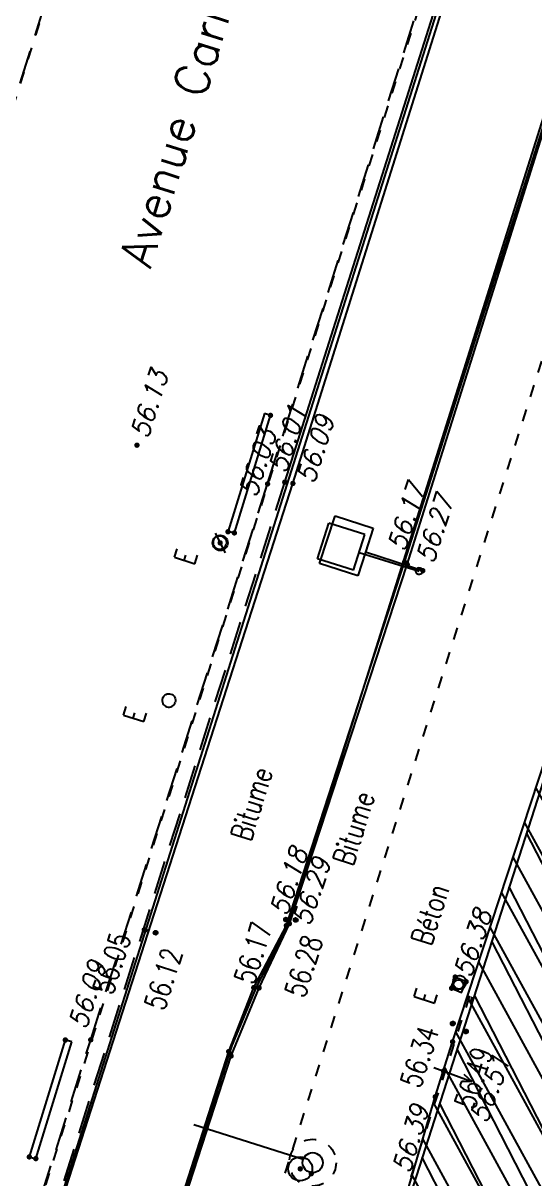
# Model space of a CAD drawing. Extents: x 661843 to 662062, y 6866352 to 6866909.
# Drawn here: x 661881.83 to 661889.47, y 6866430.06 to 6866447.31 of the extents above; entities that cross this region are included whole.
import ezdxf
from ezdxf.enums import TextEntityAlignment as Align

# ---------------------------------------------------------------- set-up
doc = ezdxf.new("R2010")
doc.units = 0
for name, pattern in [('CONTINU', [0]), ('DISCONTINU', [0.75, 0.5, -0.25]), ('JSI_TCO', [1, 0.5, 0.5]), ('JSI_TCO2', [1, 0.5, 0.5]), ('JSI_TIC', [0.2, 0.08, 0.01, -0.1, 0.01])]:
    doc.linetypes.add(name, pattern=pattern)
doc.layers.get('0').update_dxf_attribs({"linetype": 'CONTINUOUS'})
for name, color, linetype in [('ALTI', 140, 'CONTINUOUS'), ('BATI', 6, 'CONTINUOUS'), ('BORDURE', 7, 'CONTINU'), ('GEO_AEP_S', 4, 'CONTINUOUS'), ('GEO_ALTI-PIC', 7, 'CONTINUOUS'), ('GEO_ALTI-PIC_REGARDS', 5, 'CONTINUOUS'), ('GEO_ALTI-PIC_SEUILS', 1, 'CONTINUOUS'), ('GEO_ALTICOT', 7, 'CONTINUOUS'), ('GEO_BATI_DUR', 44, 'CONTINUOUS'), ('GEO_BATI_HACHURE', 44, 'CONTINUOUS'), ('GEO_BATI_SEUIL', 7, 'CONTINUOUS'), ('GEO_CHANGE_REVET', 252, 'DISCONTINU'), ('GEO_DIVERS', 7, 'CONTINUOUS'), ('GEO_PANNEAU', 7, 'CONTINUOUS'), ('GEO_REGARD', 7, 'CONTINUOUS'), ('GEO_RTE_TEXTE', 7, 'CONTINUOUS'), ('GEO_TROTTOIR_BAS', 7, 'CONTINUOUS'), ('GEO_TROTTOIR_BATEAU', 7, 'DISCONTINU'), ('GEO_TROTTOIR_HAUT', 252, 'CONTINUOUS'), ('HACHURE', 7, 'CONTINUOUS'), ('MOB', 6, 'CONTINUOUS'), ('OBJEAU', 4, 'CONTINUOUS'), ('SIGNAL', 6, 'CONTINUOUS'), ('TEXTE', 7, 'CONTINUOUS'), ('VOIRIE', 7, 'CONTINUOUS')]:
    doc.layers.add(name, color=color, linetype=linetype)
doc.styles.add('ROMANS', font='romans.shx', dxfattribs={"width": 0.95, "oblique": 13.5, "height": 5})
doc.styles.get("Standard").update_dxf_attribs({"font": 'romans.shx'})
doc.linetypes.add('JSI_MUG', pattern='A,0.0001,[130,jsi_form.shx,S=0.5,R=0,X=-0.125,Y=0],-0.75', length=0.7501)

# ---------------------------------------------------------------- blocks, each defined once
blk = doc.blocks.new('PTTOPO')
at = {"color": 0, "const_width": 0.04}
blk.add_lwpolyline([(0, 0.02, 1), (0, -0.02, 1)], format="xyb", close=True, dxfattribs=at)
at = {"color": 0}
blk.add_point((0, 0), dxfattribs=at)
at = {"layer": 'GEO_ALTICOT', "style": 'ROMANS', "oblique": 13.5, "width": 0.95}
blk.add_attdef('ALT', text='', height=0.28, dxfattribs=at).set_placement((0.1, -0.1), align=Align.TOP_LEFT)
blk = doc.blocks.new('P705', base_point=(80.25, 78))
for p, q in [((79.75, 79.199), (79.75, 79.999)), ((79.75, 79.999), (80.749, 79.999)), ((80.749, 79.999), (80.749, 79.199)), ((80.25, 79.199), (79.75, 79.199)), ((80.25, 78), (80.25, 79.199)), ((80.749, 79.199), (80.25, 79.199))]:
    blk.add_line(p, q)
blk = doc.blocks.new('P349')
at = {"flags": 128}
blk.add_lwpolyline([(0.999, 0), (0.999, 0.999), (0, 0.999), (0, 0)], close=True, dxfattribs=at)
blk.add_circle((0.5, 0.5), 0.416)
blk = doc.blocks.new('P013', base_point=(17.75, 45))
for p, q in [((17.709, 45.199), (17.75, 45.299)), ((17.75, 44.899), (17.75, 45.299)), ((17.75, 45.299), (17.789, 45.199))]:
    blk.add_line(p, q)
blk = doc.blocks.new('P111')
blk.add_circle((0, 0), 0.5)
blk = doc.blocks.new('P091', base_point=(30.25, 66))
blk.add_line((30.326, 66.076), (30.172, 65.922))
blk.add_circle((30.25, 66), 0.076)
blk = doc.blocks.new('P350', base_point=(55.25, 52.5))
for p, q in [((56.249, 53.499), (55.25, 53.499)), ((55.25, 53.499), (55.25, 52.5)), ((56.249, 52.5), (56.249, 53.499)), ((55.25, 52.5), (56.249, 52.5))]:
    blk.add_line(p, q)
blk = doc.blocks.new('$B_200')
at = {"color": 0, "linetype": 'BYBLOCK', "flags": 128}
for points in [[(0, -0.5, -0.414214), (-0.5, 0, -0.414214), (0, 0.5)], [(0, -0.5, 0.414214), (0.5, 0, 0.414214), (0, 0.5)]]:
    blk.add_lwpolyline(points, format="xyb", dxfattribs=at)
blk = doc.blocks.new('$B_105')
at = {"color": 0, "linetype": 'BYBLOCK', "flags": 128}
for points in [[(-0.1875, 0.625), (-0.1875, 1)], [(-0.1875, 1), (0.1875, 1)], [(0.1875, 0.625), (0.1875, 1)], [(-0.1875, 0.625), (0.1875, 0.625)], [(0, 0.625), (0, 0)]]:
    blk.add_lwpolyline(points, dxfattribs=at)
blk = doc.blocks.new('$B_210')
at = {"linetype": 'CONTINUOUS'}
blk.add_hatch(color=0, dxfattribs=at).paths.add_polyline_path([(0, -0.5, -1), (0, 0.5, -1)])
at = {"color": 0, "linetype": 'BYBLOCK', "flags": 128}
blk.add_lwpolyline([(0, -0.5, -1), (0, 0.5, -1)], format="xyb", close=True, dxfattribs=at)
blk = doc.blocks.new('H234')
blk.add_line((0, 0.15), (0, 1.865))
blk.add_circle((0, 0), 0.15)

msp = doc.modelspace()

# ---------------------------------------------------------------- hatches: boundary and pattern name
at = {"layer": 'GEO_BATI_HACHURE'}
h = msp.add_hatch(dxfattribs=at)
h.set_pattern_fill('_U', color=256, scale=0.4, angle=118.6763, style=0, pattern_type=0)
h.set_pattern_definition([(118.6762646895, (0, 0), (-0.350938010198, -0.19194403611), [])])
h.paths.add_polyline_path([(661887.422, 6866429.366), (661887.982, 6866431.281), (661888.242, 6866432.103), (661892.491, 6866445.061), (661892.755, 6866445.921), (661892.857, 6866446.232), (661893.569, 6866448.373), (661893.935, 6866449.516), (661895.842, 6866448.913), (661889.321, 6866428.739)])
at = {"layer": 'HACHURE', "linetype": 'CONTINUOUS', "ltscale": 2}
h = msp.add_hatch(dxfattribs=at)
h.set_pattern_fill('_USER', color=256, scale=0.6, angle=117.1788, style=0, pattern_type=0)
h.set_pattern_definition([(117.17884, (661958.265, 6866695.073), (-0.5337511, -0.2740616), [])])
h.paths.add_polyline_path([(661898.763, 6866455.48), (661898.912, 6866455.17), (661890.33, 6866428.476), (661887.474, 6866429.394), (661896.056, 6866456.088), (661895.846, 6866456.155), (661895.919, 6866456.401)])

# ---------------------------------------------------------------- linework, layer by layer
at = {"layer": 'BATI', "linetype": 'JSI_MUG', "ltscale": 0.08}
msp.add_line((661888.531, 6866432.776, 113.704), (661888.507, 6866432.7, 113.702), dxfattribs=at)
at = {"layer": 'BATI', "linetype": 'JSI_TCO2', "ltscale": 2, "elevation": 57.333, "flags": 128}
msp.add_lwpolyline([(661898.763, 6866455.48), (661895.919, 6866456.401), (661895.846, 6866456.155), (661896.056, 6866456.088), (661887.474, 6866429.394)], dxfattribs=at)
at = {"layer": 'BATI', "linetype": 'JSI_TIC', "ltscale": 2, "elevation": 57.333, "flags": 128}
msp.add_lwpolyline([(661888.493, 6866432.788), (661887.409, 6866429.445)], dxfattribs=at)
at = {"layer": 'BORDURE', "linetype": 'JSI_TCO', "ltscale": 2, "elevation": 57.333, "flags": 128}
for points in [[(661910.834, 6866519.531), (661893.713, 6866465.482), (661881.4, 6866426.672)], [(661891.455, 6866452.203), (661889.907, 6866452.762), (661889.543, 6866451.66), (661890.73, 6866449.508), (661885.794, 6866433.861), (661885.311, 6866432.931), (661884.944, 6866432.047), (661883.689, 6866428.154), (661881.908, 6866427.073)]]:
    msp.add_lwpolyline(points, dxfattribs=at)
at = {"layer": 'GEO_BATI_DUR'}
for p, q in [((661888.242, 6866432.103, 56.381), (661892.491, 6866445.061, 56.302)), ((661887.982, 6866431.281, 56.392), (661888.242, 6866432.103, 56.381)), ((661887.422, 6866429.366, 56.402), (661887.982, 6866431.281, 56.392))]:
    msp.add_line(p, q, dxfattribs=at)
at = {"layer": 'GEO_CHANGE_REVET'}
for points in [[(661883.738, 6866452.611, 55.974), (661880.375, 6866441.993, 56.038), (661877.231, 6866432.09, 56.127), (661874.073, 6866422.2, 56.186), (661870.208, 6866409.956, 56.255), (661866.912, 6866399.637, 56.304), (661863.488, 6866388.881, 56.379), (661861.438, 6866382.509, 56.439), (661861.016, 6866381.209, 56.452), (661860.246, 6866380.082, 56.464), (661859.189, 6866379.216, 56.477), (661858.022, 6866378.726, 56.461), (661856.773, 6866378.523, 56.444), (661855.51, 6866378.62, 56.428), (661849.1, 6866379.976, 56.366)], [(661868.198, 6866385.912, 56.364), (661868.676, 6866387.37, 56.364), (661872.232, 6866398.637, 56.268), (661875.271, 6866408.185, 56.2), (661878.702, 6866419.049, 56.183), (661882.837, 6866432.132, 56.091), (661885.478, 6866440.432, 56.028), (661889.099, 6866451.885, 55.984)]]:
    msp.add_polyline3d(points, dxfattribs=at)
at = {"layer": 'GEO_TROTTOIR_BAS'}
for points in [[(661881.9, 6866427.07, 56.201), (661883.655, 6866428.081, 56.219), (661884.898, 6866431.957, 56.192), (661885.272, 6866432.912, 56.181), (661885.759, 6866433.837, 56.182), (661887.524, 6866439.264, 56.17), (661890.779, 6866449.484, 56.161), (661889.557, 6866451.741, 56.02)], [(661885.735, 6866440.459, 56.014), (661889.343, 6866451.816, 55.962)]]:
    msp.add_polyline3d(points, dxfattribs=at)
at = {"layer": 'GEO_TROTTOIR_BATEAU'}
msp.add_polyline3d([(661881.76, 6866427.88, 56.094), (661885.735, 6866440.459, 56.014)], dxfattribs=at)
at = {"layer": 'GEO_TROTTOIR_HAUT'}
for points in [[(661878.965, 6866418.956, 56.283), (661881.555, 6866427.122, 56.231), (661881.808, 6866427.87, 56.162), (661885.856, 6866440.44, 56.092), (661889.425, 6866451.767, 56.022)], [(661881.931, 6866427.028, 56.252), (661883.69, 6866428.061, 56.301), (661884.934, 6866431.892, 56.31), (661885.352, 6866432.908, 56.29), (661885.804, 6866433.866, 56.292), (661887.564, 6866439.23, 56.27), (661890.787, 6866449.469, 56.206), (661889.599, 6866451.715, 56.08)]]:
    msp.add_polyline3d(points, dxfattribs=at)
at = {"layer": 'VOIRIE', "linetype": 'JSI_TIC', "ltscale": 2, "elevation": 57.333, "flags": 128}
msp.add_lwpolyline([(661873.542, 6866420.322), (661877.226, 6866432.022), (661884.678, 6866455.529), (661886.321, 6866460.681), (661892.226, 6866479.277), (661905.688, 6866521.724), (661911.273, 6866539.365), (661911.655, 6866540.567, 0.028529), (661911.754, 6866540.958, 0.022609), (661911.819, 6866541.407, 0.018086), (661911.852, 6866541.913, 0.014656), (661911.851, 6866542.476, 0.023976), (661911.811, 6866543.009, 0.026092), (661911.721, 6866543.513, 0.033534), (661911.55, 6866544.079, 0.035162), (661911.308, 6866544.603, 0.044895), (661910.643, 6866545.59, 0.031859), (661910.046, 6866546.235, 0.020254), (661909.668, 6866546.568, 0.025386), (661909.305, 6866546.834, 0.03313), (661908.943, 6866547.04, 0.041214), (661908.595, 6866547.174), (661890.889, 6866552.284)], format="xyb", dxfattribs=at)
for points in [[(661910.576, 6866519.613), (661893.455, 6866465.563), (661881.143, 6866426.754)], [(661890.73, 6866449.508), (661891.765, 6866449.212), (661885.678, 6866429.958)]]:
    msp.add_lwpolyline(points, dxfattribs=at)
at = {"layer": 'VOIRIE', "linetype": 'JSI_TIC', "ltscale": 2}
msp.add_circle((661886.152, 6866430.298, 57.333), 0.35, dxfattribs=at)

# ---------------------------------------------------------------- block references
at = {"layer": 'ALTI', "linetype": 'CONTINUOUS'}
for p, xscale, yscale, rotation in [((661885.755, 6866433.927, 57.333), 0.0599999996829278, 0.0599999996829278, 252.4925917970743), ((661885.898, 6866433.922, 57.333), 0.0599999996829278, 0.0599999996829278, 252.4925917970743), ((661883.645, 6866433.773, 57.333), 0.0600000002452124, 0.0600000002452124, 252.3985752335697), ((661883.806, 6866433.732, 57.333), 0.0600000002452124, 0.0600000002452124, 252.3985752335697), ((661888.245, 6866432.376, 57.333), 0.0600000002508081, 0.0600000002508081, 252.0315211892396), ((661888.441, 6866432.257, 57.333), 0.0599999996377386, 0.0599999996377386, 252.1788365891351)]:
    msp.add_blockref('$B_210', p, dxfattribs=dict(at, xscale=xscale, yscale=yscale, rotation=rotation))
at = {"layer": 'GEO_AEP_S', "xscale": 1.500000000167626, "yscale": 1.500000000167626, "zscale": 1.500000000167626, "rotation": 72.00000000322989}
msp.add_blockref('P091', (661884.77, 6866439.552, 56.075), dxfattribs=at)
at = {"layer": 'GEO_ALTI-PIC'}
ref = msp.add_blockref('PTTOPO', (661883.527, 6866441.011, 56.13), dxfattribs=at)
ref.add_attrib('ALT', '56.13', dxfattribs={"layer": 'GEO_ALTICOT', "height": 0.28, "rotation": 72.3684, "style": 'ROMANS', "oblique": 13.5, "width": 0.95}).set_placement((661883.422, 6866441.178, 56.13), align=Align.TOP_LEFT)
ref = msp.add_blockref('PTTOPO', (661885.735, 6866440.459, 56.014), dxfattribs=at)
ref.add_attrib('ALT', '56.01', dxfattribs={"layer": 'GEO_ALTICOT', "height": 0.28, "rotation": 72.376, "style": 'ROMANS', "oblique": 13.5, "width": 0.95}).set_placement((661885.484, 6866440.659, 56.014), align=Align.TOP_LEFT)
for p in [(661885.522, 6866441.456, 56.057), (661884.887, 6866439.718, 56.078), (661884.982, 6866439.701, 56.08), (661884.77, 6866439.552, 56.075), (661887.797, 6866439.137, 56.29), (661885.272, 6866432.912, 56.181), (661885.352, 6866432.908, 56.29), (661882.457, 6866432.13, 56.132), (661888.242, 6866432.103, 56.381), (661884.898, 6866431.957, 56.192), (661884.934, 6866431.892, 56.31), (661881.919, 6866430.384, 56.128), (661882.017, 6866430.359, 56.119), (661885.966, 6866430.206, 56.374), (661886.131, 6866430.134, 56.374)]:
    msp.add_blockref('PTTOPO', p, dxfattribs=at)
ref = msp.add_blockref('PTTOPO', (661885.856, 6866440.44, 56.092), dxfattribs=at)
ref.add_attrib('ALT', '56.09', dxfattribs={"layer": 'GEO_ALTICOT', "height": 0.28, "rotation": 72.5139, "style": 'ROMANS', "oblique": 13.5, "width": 0.95}).set_placement((661885.905, 6866440.504, 56.092), align=Align.TOP_LEFT)
ref = msp.add_blockref('PTTOPO', (661885.478, 6866440.432, 56.028), dxfattribs=at)
ref.add_attrib('ALT', '56.03', dxfattribs={"layer": 'GEO_ALTICOT', "height": 0.28, "rotation": 72.4592, "style": 'ROMANS', "oblique": 13.5, "width": 0.95}).set_placement((661885.041, 6866440.3, 56.028), align=Align.TOP_LEFT)
ref = msp.add_blockref('PTTOPO', (661887.524, 6866439.264, 56.17), dxfattribs=at)
ref.add_attrib('ALT', '56.17', dxfattribs={"layer": 'GEO_ALTICOT', "height": 0.28, "rotation": 72.3323, "style": 'ROMANS', "oblique": 13.5, "width": 0.95}).set_placement((661887.26, 6866439.492, 56.17), align=Align.TOP_LEFT)
ref = msp.add_blockref('PTTOPO', (661887.564, 6866439.23, 56.27), dxfattribs=at)
ref.add_attrib('ALT', '56.27', dxfattribs={"layer": 'GEO_ALTICOT', "height": 0.28, "rotation": 72.5276, "style": 'ROMANS', "oblique": 13.5, "width": 0.95}).set_placement((661887.688, 6866439.313, 56.27), align=Align.TOP_LEFT)
ref = msp.add_blockref('PTTOPO', (661885.759, 6866433.837, 56.182), dxfattribs=at)
ref.add_attrib('ALT', '56.18', dxfattribs={"layer": 'GEO_ALTICOT', "height": 0.28, "rotation": 71.9848, "style": 'ROMANS', "oblique": 13.5, "width": 0.95}).set_placement((661885.501, 6866434.052, 56.182), align=Align.TOP_LEFT)
ref = msp.add_blockref('PTTOPO', (661885.804, 6866433.866, 56.292), dxfattribs=at)
ref.add_attrib('ALT', '56.29', dxfattribs={"layer": 'GEO_ALTICOT', "height": 0.28, "rotation": 71.8337, "style": 'ROMANS', "oblique": 13.5, "width": 0.95}).set_placement((661885.842, 6866433.903, 56.292), align=Align.TOP_LEFT)
ref = msp.add_blockref('PTTOPO', (661882.837, 6866432.132, 56.091), dxfattribs=at)
ref.add_attrib('ALT', '56.09', dxfattribs={"layer": 'GEO_ALTICOT', "height": 0.28, "rotation": 72.3472, "style": 'ROMANS', "oblique": 13.5, "width": 0.95}).set_placement((661882.498, 6866432.36, 56.091), align=Align.TOP_LEFT)
ref = msp.add_blockref('PTTOPO', (661887.982, 6866431.281, 56.392), dxfattribs=at)
ref.add_attrib('ALT', '56.39', dxfattribs={"layer": 'GEO_ALTICOT', "height": 0.28, "rotation": 73.6763, "style": 'ROMANS', "oblique": 13.5, "width": 0.95}).set_placement((661887.336, 6866430.202, 56.392), align=Align.TOP_LEFT)
at = {"layer": 'GEO_ALTI-PIC_REGARDS'}
ref = msp.add_blockref('PTTOPO', (661888.444, 6866433, 56.382), dxfattribs=at)
ref.add_attrib('ALT', '56.38', dxfattribs={"layer": 'GEO_ALTICOT', "height": 0.28, "rotation": 72, "style": 'ROMANS', "oblique": 13.5, "width": 0.95}).set_placement((661888.25, 6866433.13, 56.382), align=Align.TOP_LEFT)
for p in [(661888.281, 6866433.07, 56.371), (661888.227, 6866432.903, 56.377)]:
    msp.add_blockref('PTTOPO', p, dxfattribs=at)
at = {"layer": 'GEO_ALTI-PIC_SEUILS'}
ref = msp.add_blockref('PTTOPO', (661888.106, 6866431.666, 56.513), dxfattribs=at)
ref.add_attrib('ALT', '56.51', dxfattribs={"layer": 'GEO_ALTICOT', "height": 0.28, "rotation": 69.7046, "style": 'ROMANS', "oblique": 13.5, "width": 0.95}).set_placement((661888.488, 6866430.969, 56.513), align=Align.TOP_LEFT)
at = {"layer": 'GEO_BATI_SEUIL', "xscale": 1.499999999816495, "yscale": 1.499999999816495, "zscale": 1.499999999816495, "rotation": 249.7045750125831}
msp.add_blockref('P013', (661888.106, 6866431.666, 56.513), dxfattribs=at)
at = {"layer": 'GEO_DIVERS'}
for p, xscale, yscale, rotation in [((661884.982, 6866439.701, 56.08), 1.835911787487756, 0.0950994547456503, 72.89451765316642), ((661882.457, 6866432.13, 56.132), 1.826398459245814, 0.1009198566898704, 252.8617519312189)]:
    msp.add_blockref('P350', p, dxfattribs=dict(at, xscale=xscale, yscale=yscale, rotation=rotation))
at = {"layer": 'GEO_DIVERS', "xscale": 0.3599142677849159, "yscale": 0.3599142677849159, "zscale": 0.3599142677849159}
msp.add_blockref('P111', (661885.966, 6866430.206, 56.374), dxfattribs=at)
at = {"layer": 'GEO_PANNEAU', "xscale": 0.7500000000838128, "yscale": 0.7500000000838128, "zscale": 0.7500000000838128, "rotation": 72.00000000322989}
msp.add_blockref('P705', (661887.797, 6866439.137, 56.29), dxfattribs=at)
at = {"layer": 'GEO_REGARD', "xscale": 0.1772242927976418, "yscale": 0.1745730768889189, "rotation": 156.8056546481979}
msp.add_blockref('P349', (661888.444, 6866433, 56.382), dxfattribs=at)
at = {"layer": 'MOB', "rotation": 72.30244086041577}
msp.add_blockref('H234', (661886.152, 6866430.298, 57.333), dxfattribs=at)
at = {"layer": 'OBJEAU', "linetype": 'CONTINUOUS'}
for p, xscale, yscale, rotation in [((661884.764, 6866439.557, 57.333), 0.2000000004086238, 0.2000000004086238, 252.3986679511451), ((661884.004, 6866437.2, 57.333), 0.2000000004086238, 0.2000000004086238, 252.3986679511451), ((661888.346, 6866432.993, 57.333), 0.2000000000339264, 0.2000000000339264, 252.0315210329098)]:
    msp.add_blockref('$B_200', p, dxfattribs=dict(at, xscale=xscale, yscale=yscale, rotation=rotation))
at = {"layer": 'SIGNAL', "linetype": 'CONTINUOUS'}
for name, xscale, yscale, rotation in [('$B_105', 1.499999999821684, 1.499999999821684, 72.4925919230746), ('$B_200', 0.0999999997442595, 0.0999999997442595, 72.4925918929902)]:
    msp.add_blockref(name, (661887.741, 6866439.129, 57.333), dxfattribs=dict(at, xscale=xscale, yscale=yscale, rotation=rotation))

# ---------------------------------------------------------------- texts
at = {"layer": 'ALTI', "linetype": 'CONTINUOUS', "width": 0.75}
for s, rotation, p in [('56.17', 72.4926, (661885.554, 6866433.822, 57.333)), ('56.05', 72.3986, (661883.444, 6866433.669, 57.333)), ('56.34', 72.0315, (661888.043, 6866432.273, 57.333))]:
    msp.add_text(s, height=0.32, rotation=rotation, dxfattribs=at).set_placement(p, align=Align.RIGHT)
for s, rotation, p in [('56.28', 72.4926, (661886.003, 6866433.721, 57.333)), ('56.12', 72.3986, (661883.91, 6866433.531, 57.333)), ('56.49', 72.1788, (661888.545, 6866432.055, 57.333))]:
    msp.add_text(s, height=0.32, rotation=rotation, dxfattribs=at).set_placement(p, align=Align.TOP_RIGHT)
at = {"layer": 'GEO_RTE_TEXTE'}
msp.add_text('Avenue Carnot', height=0.5, rotation=72.4931, dxfattribs=at).set_placement((661883.727, 6866443.635))
at = {"layer": 'OBJEAU', "linetype": 'CONTINUOUS', "width": 0.75}
for rotation, p in [(72.3987, (661884.438, 6866439.388, 57.333)), (72.3987, (661883.678, 6866437.031, 57.333)), (72.0315, (661888.018, 6866432.826, 57.333))]:
    msp.add_text('E', height=0.32, rotation=rotation, dxfattribs=at).set_placement(p, align=Align.RIGHT)
at = {"layer": 'TEXTE', "linetype": 'CONTINUOUS', "width": 0.75}
for s, rotation, p in [('Bitume', 72.3986, (661885.24, 6866435.655, 57.333)), ('Bitume', 72.4543, (661886.765, 6866435.291, 57.333)), ('Béton', 72.4543, (661887.905, 6866434.005, 57.333))]:
    msp.add_text(s, height=0.32, rotation=rotation, dxfattribs=at).set_placement(p, align=Align.MIDDLE_CENTER)

doc.saveas('drawing.dxf')
